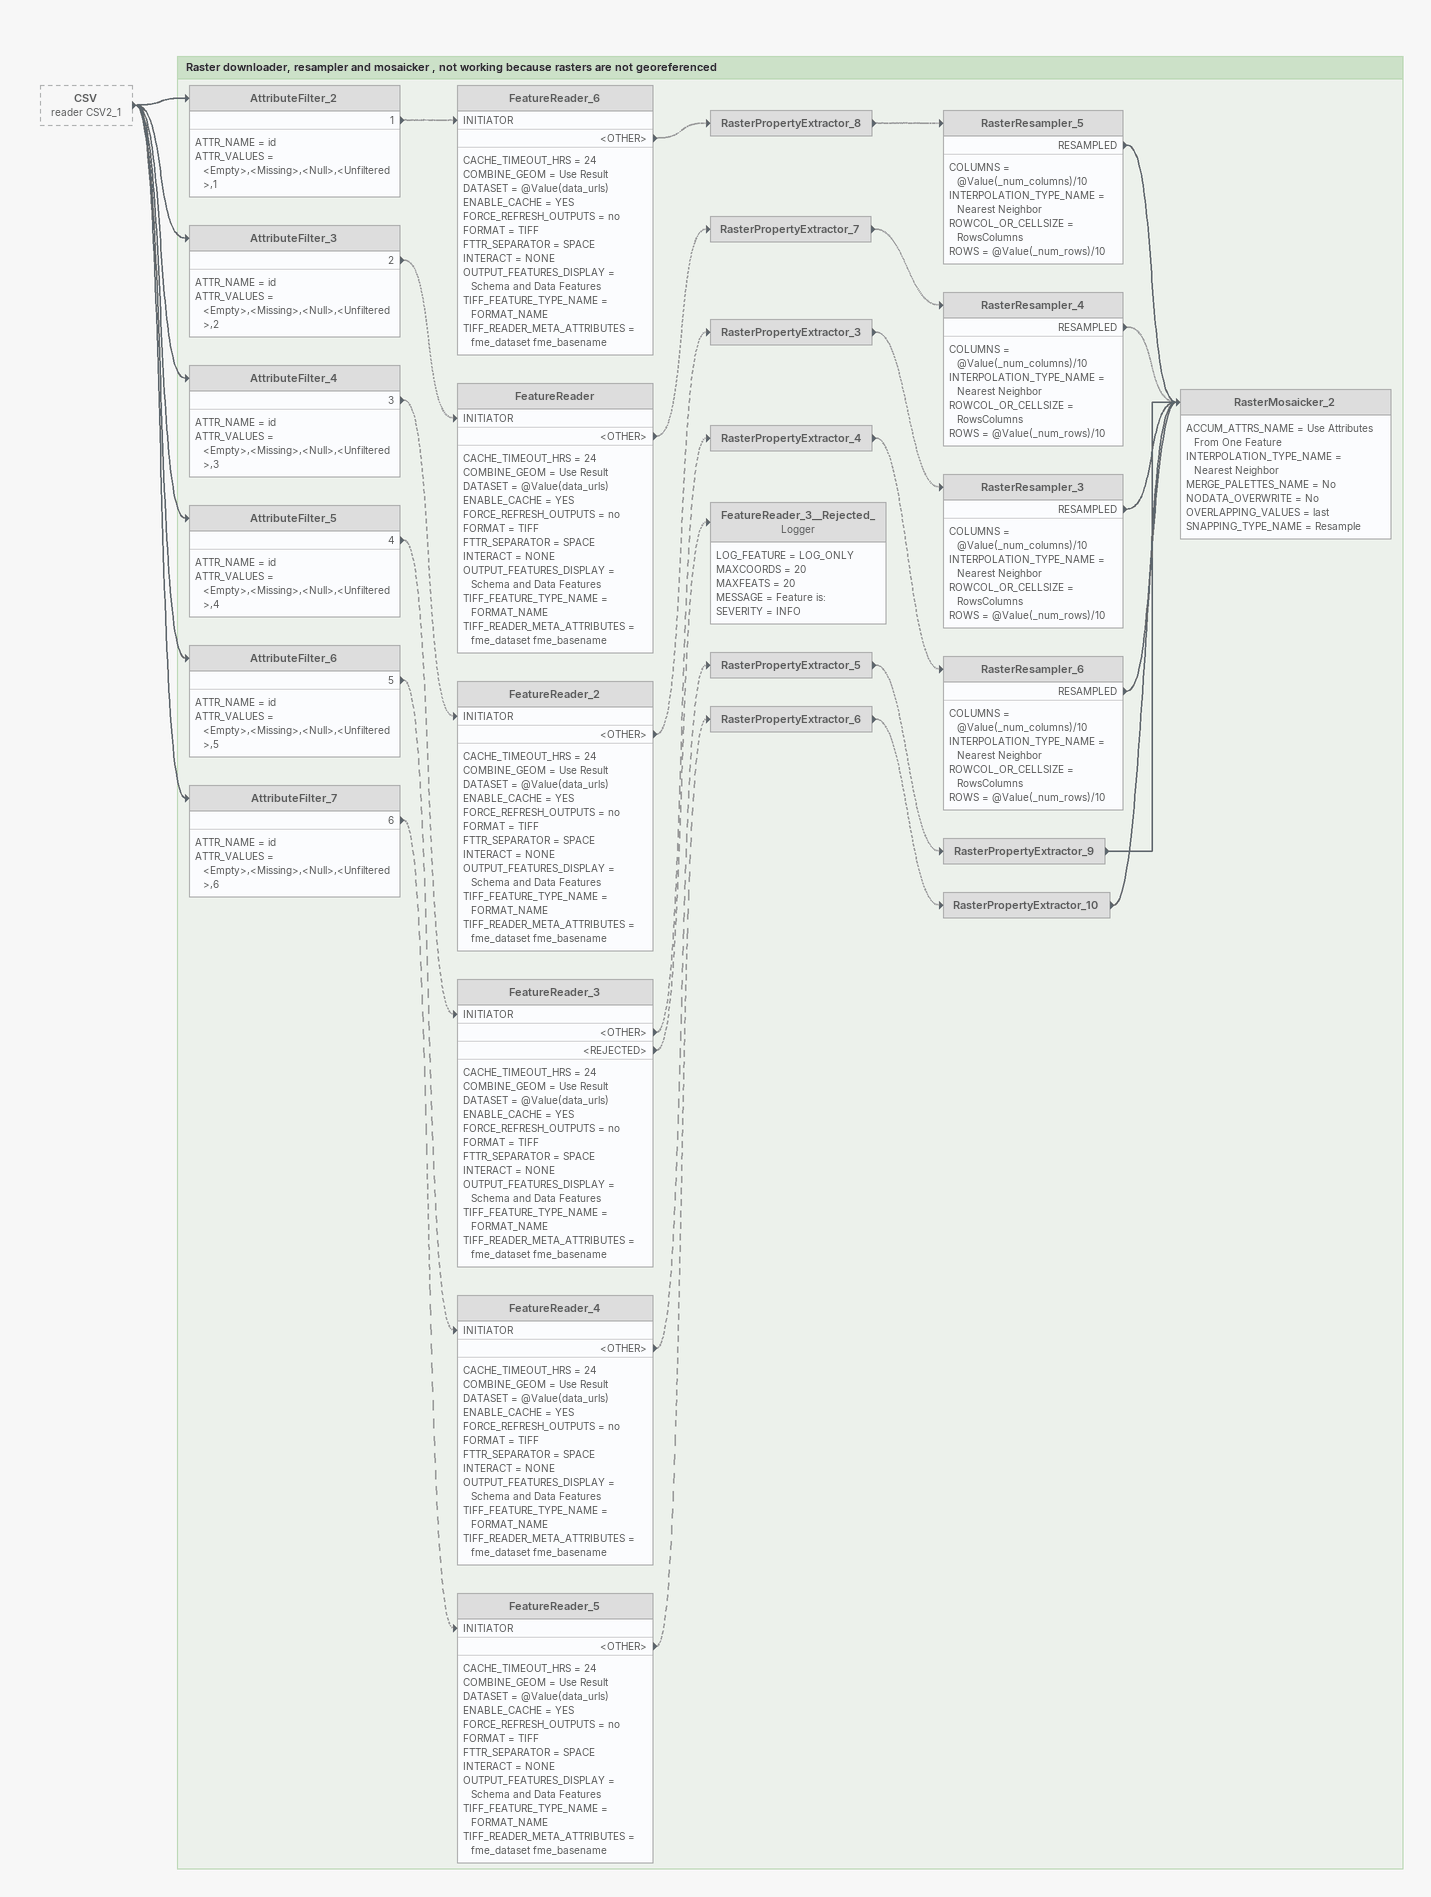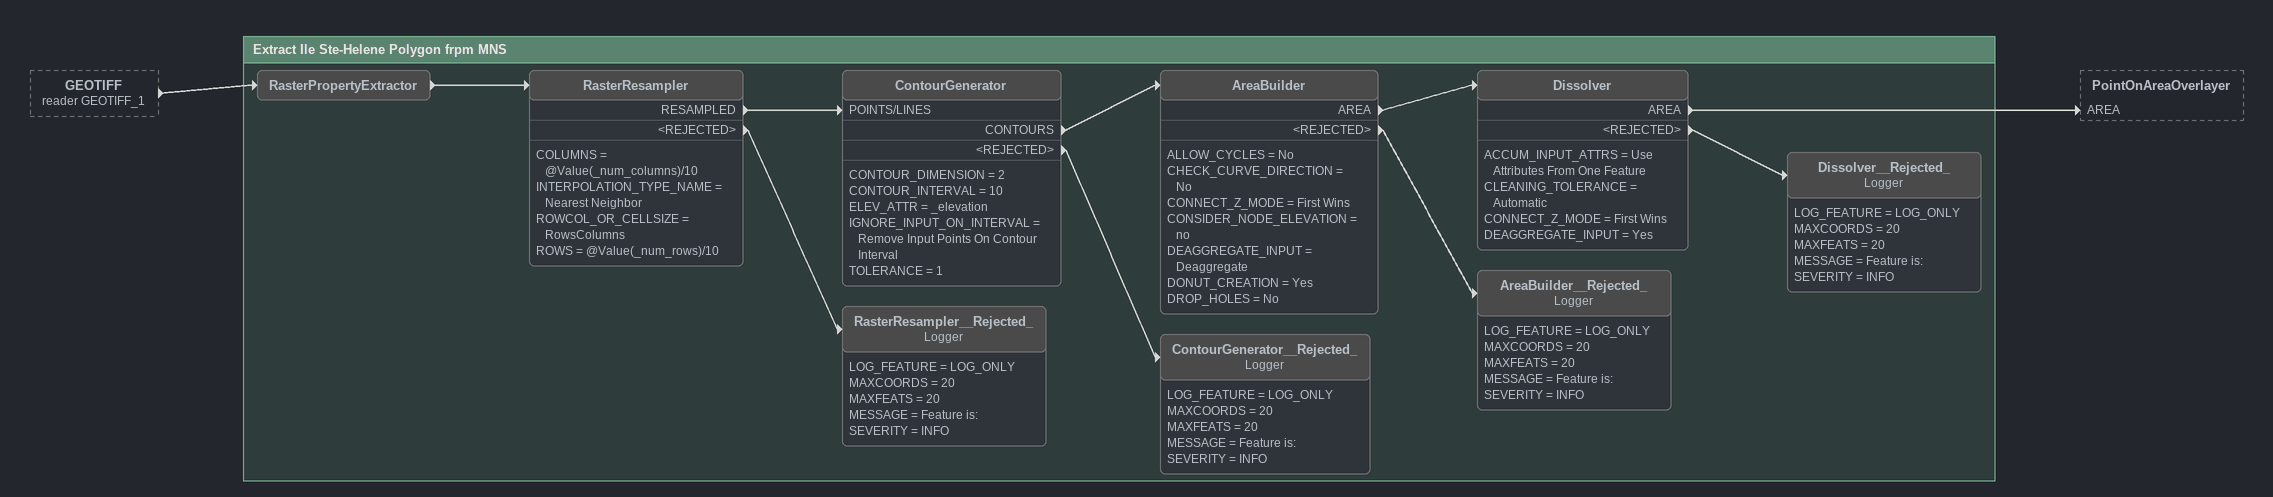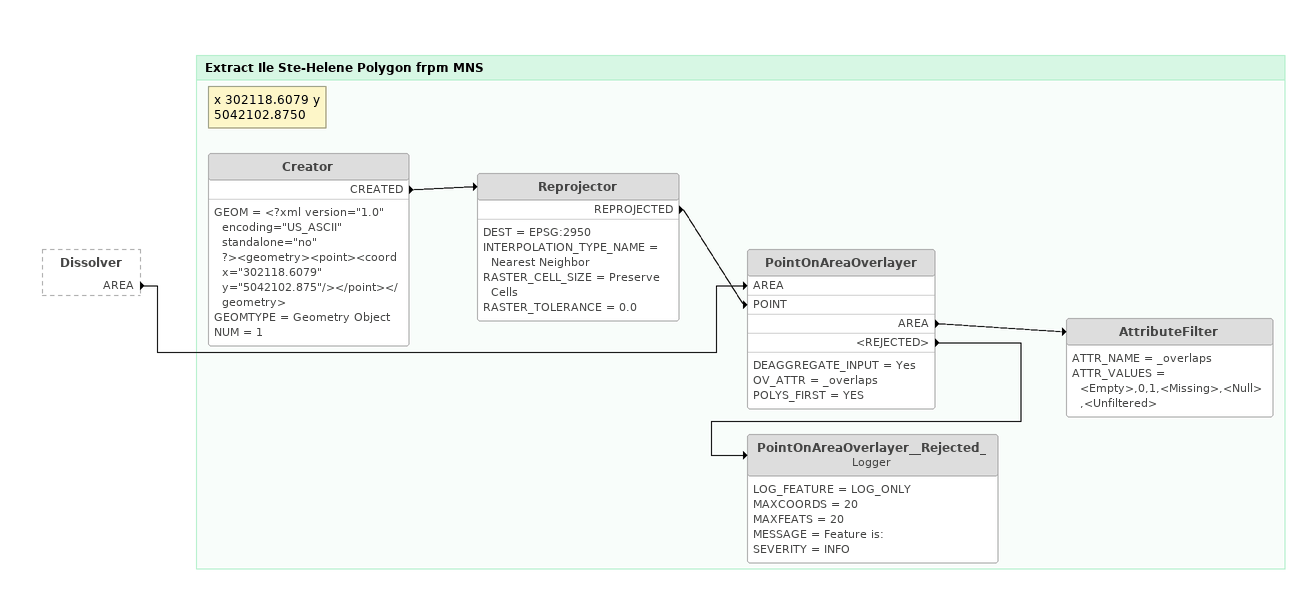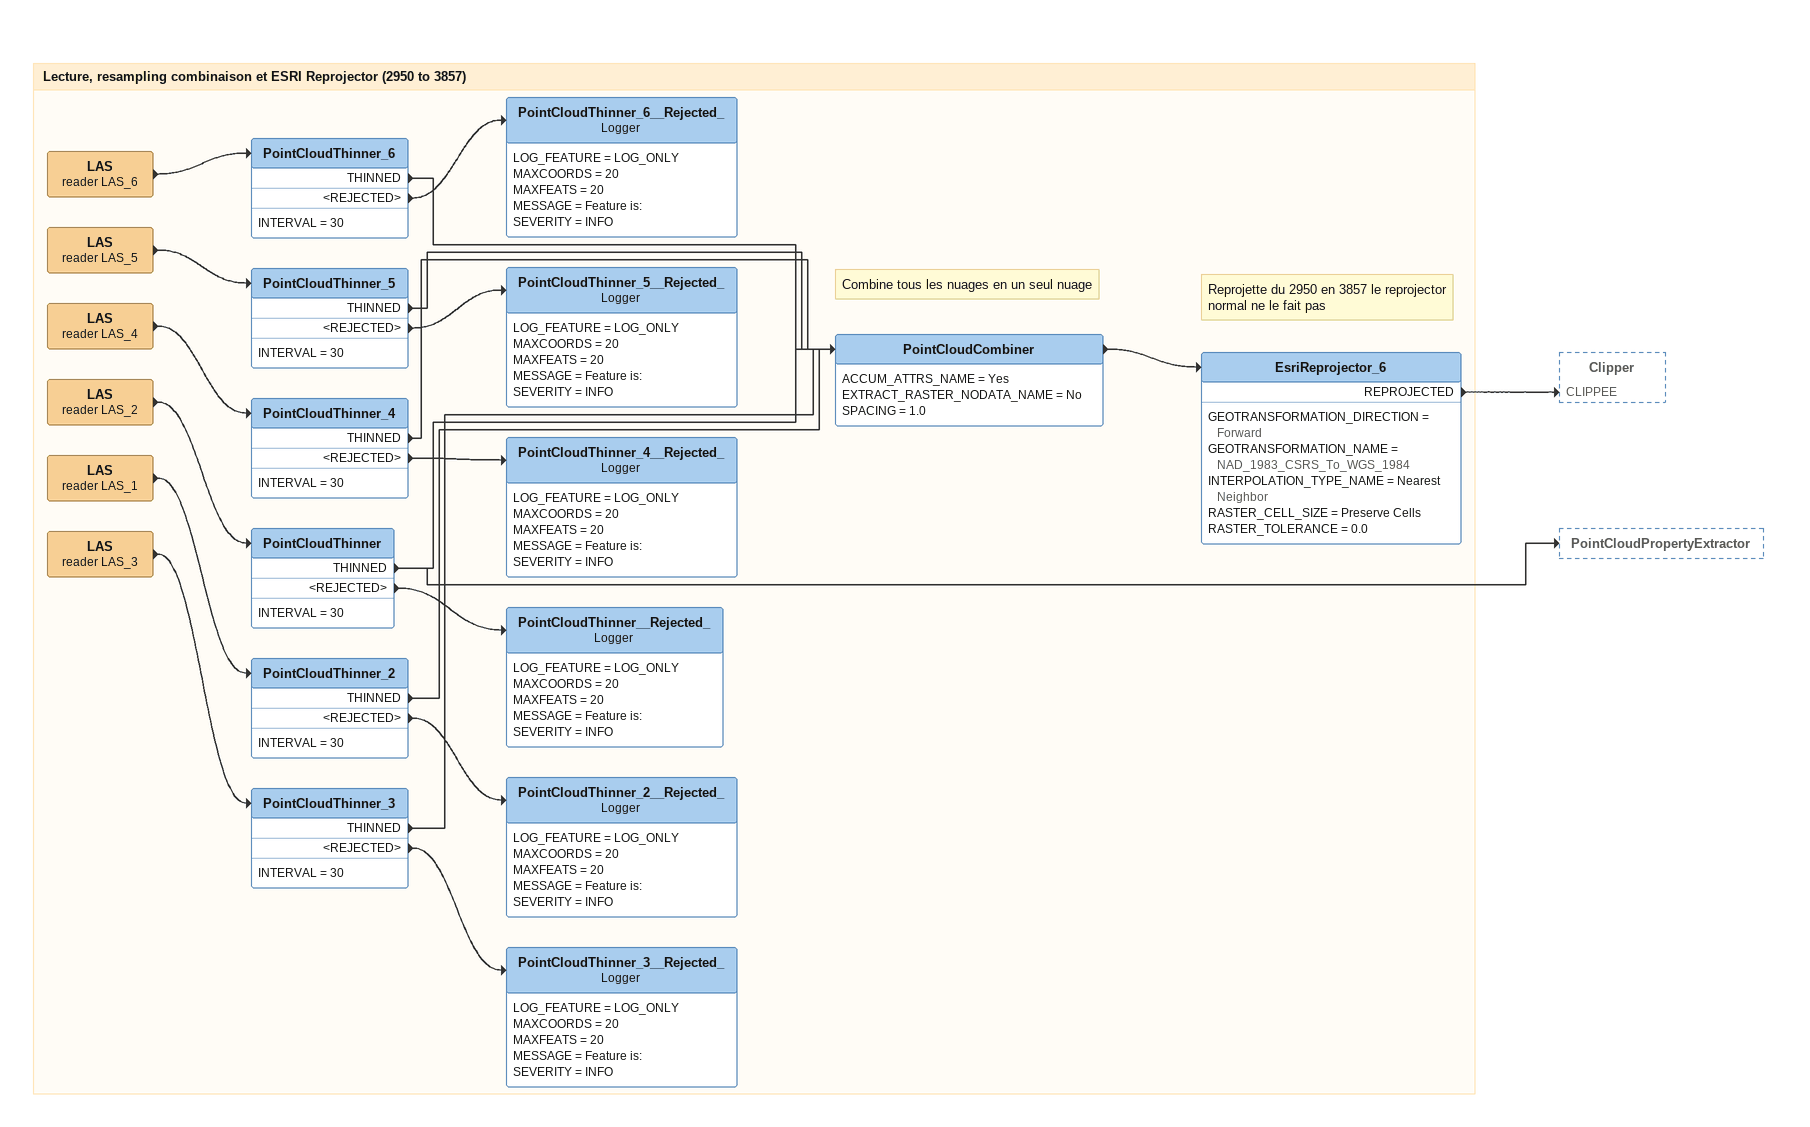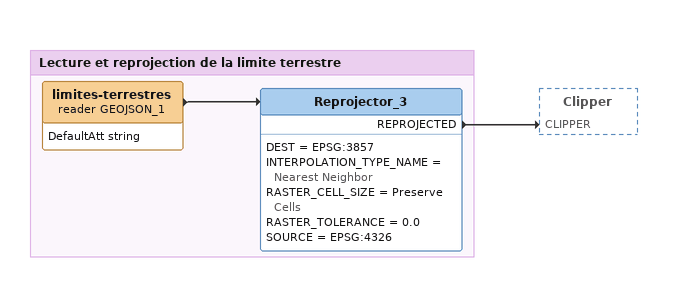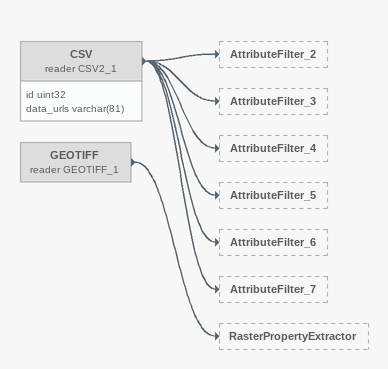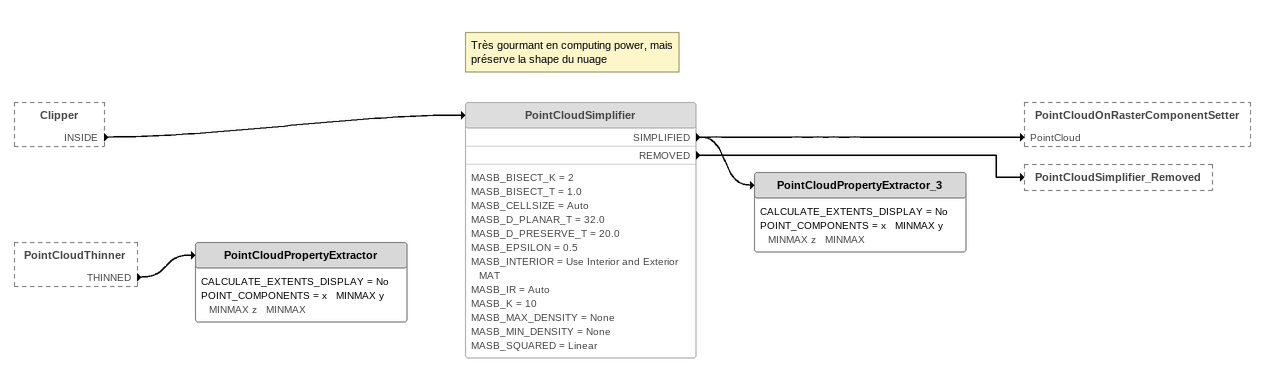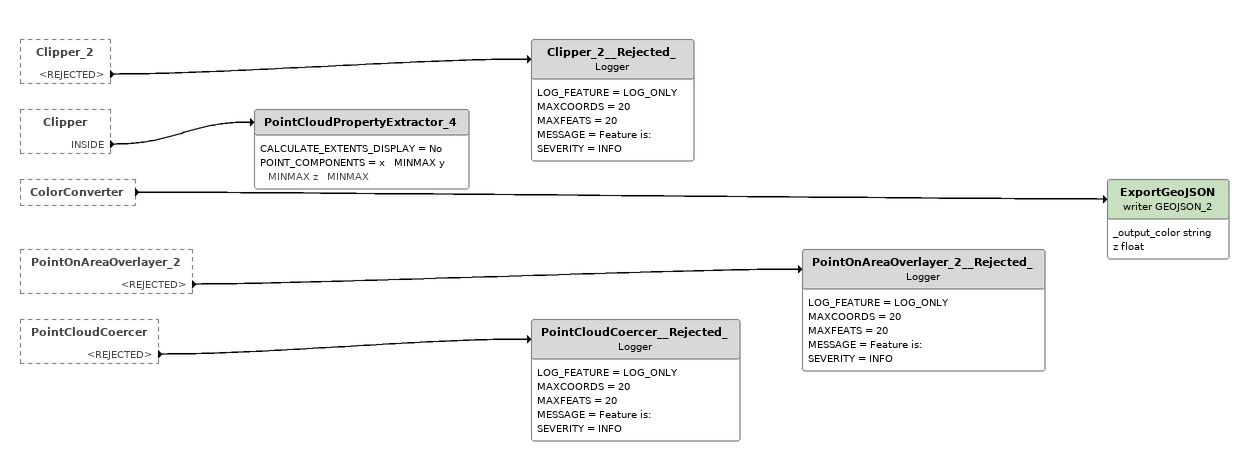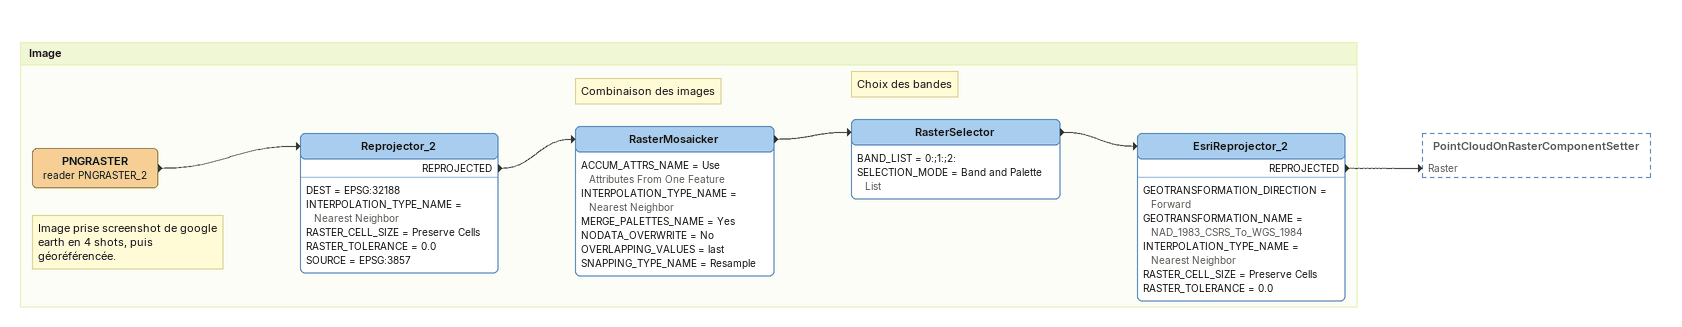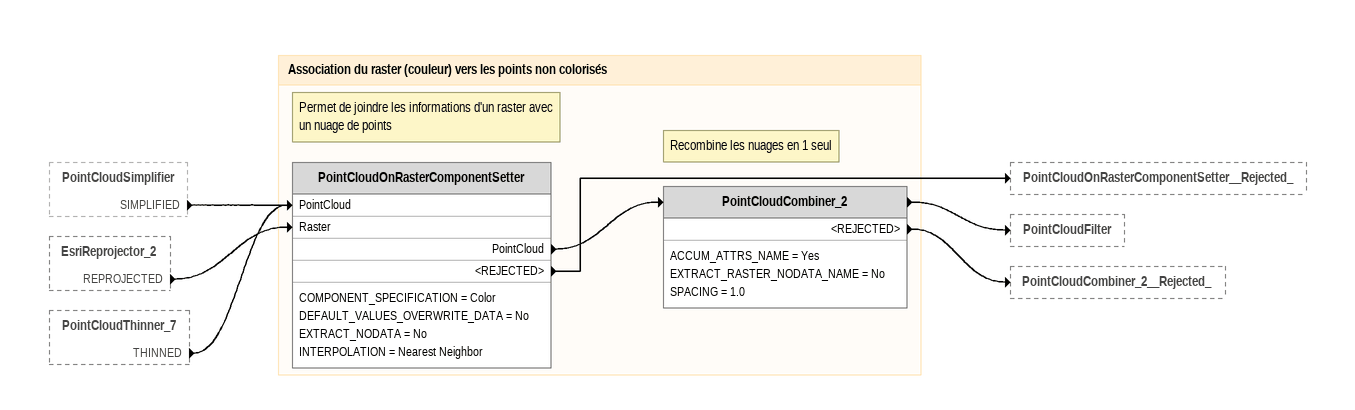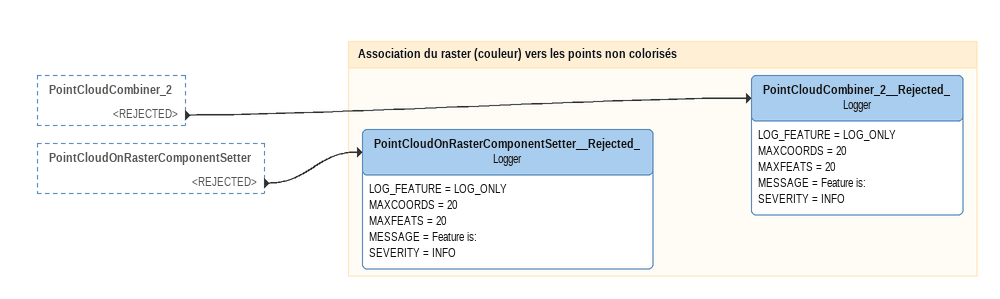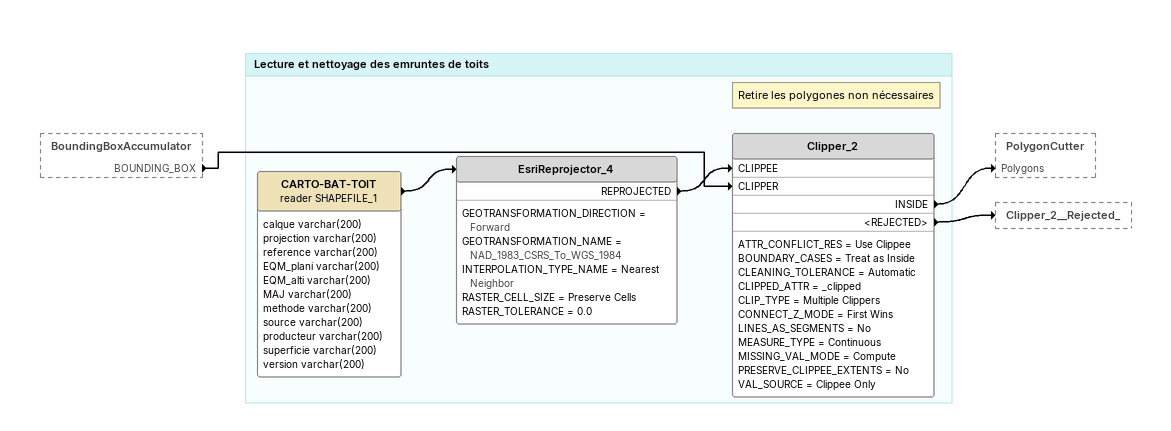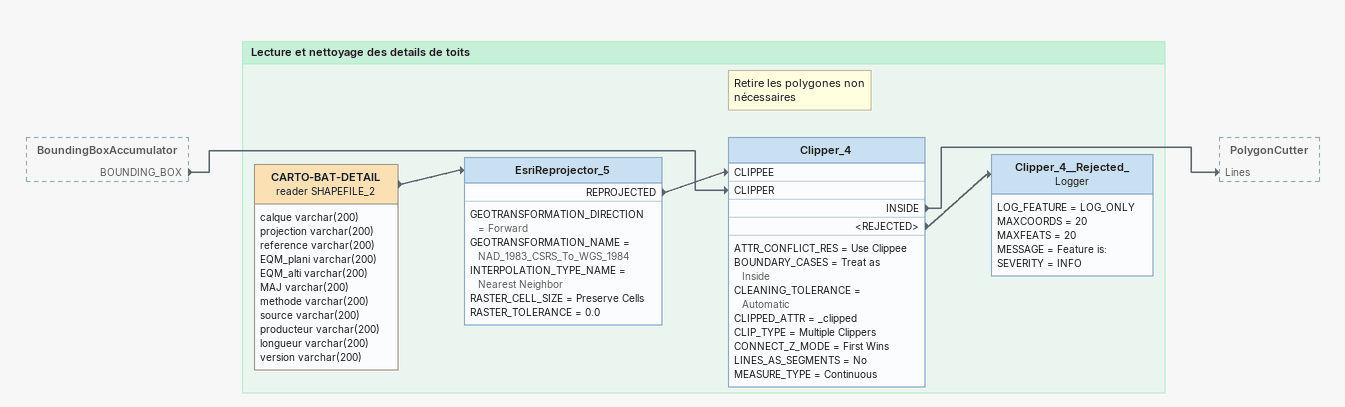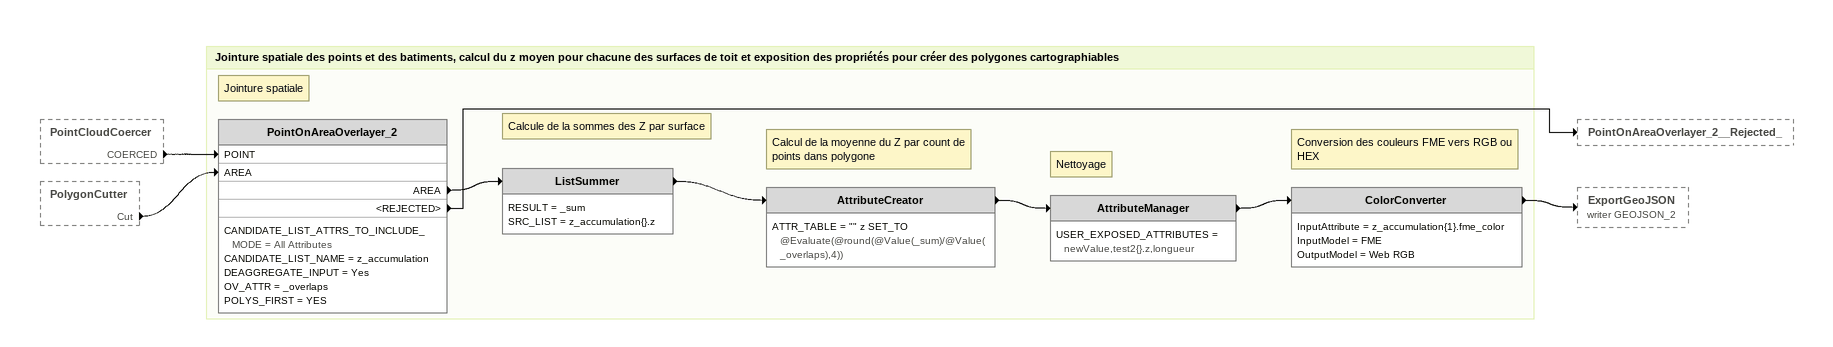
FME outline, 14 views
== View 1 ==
CSV (reader CSV2_1) [outside]
    -> AttributeFilter_2
    -> AttributeFilter_3
    -> AttributeFilter_4
    -> AttributeFilter_5
    -> AttributeFilter_6
    -> AttributeFilter_7

Bookmark: Raster downloader, resampler and mosaicker , not working because rasters are not georeferenced
AttributeFilter_2 [off]
    ATTR_NAME = id
    ATTR_VALUES = <Empty>,<Missing>,<Null>,<Unfiltered>,1
    1 -> FeatureReader_6 [INITIATOR] [off]
FeatureReader_6 [off]
    CACHE_TIMEOUT_HRS = 24
    COMBINE_GEOM = Use Result
    DATASET = @Value(data_urls)
    ENABLE_CACHE = YES
    FORCE_REFRESH_OUTPUTS = no
    FORMAT = TIFF
    FTTR_SEPARATOR = SPACE
    INTERACT = NONE
    OUTPUT_FEATURES_DISPLAY = Schema and Data Features
    TIFF_FEATURE_TYPE_NAME = FORMAT_NAME
    TIFF_READER_META_ATTRIBUTES = fme_dataset fme_basename
    <OTHER> -> RasterPropertyExtractor_8 [off]
RasterPropertyExtractor_8 [off]
    -> RasterResampler_5 [off]
RasterResampler_5 [off]
    COLUMNS = @Value(_num_columns)/10
    INTERPOLATION_TYPE_NAME = Nearest Neighbor
    ROWCOL_OR_CELLSIZE = RowsColumns
    ROWS = @Value(_num_rows)/10
    RESAMPLED -> RasterMosaicker_2
AttributeFilter_3 [off]
    ATTR_NAME = id
    ATTR_VALUES = <Empty>,<Missing>,<Null>,<Unfiltered>,2
    2 -> FeatureReader [INITIATOR] [off]
FeatureReader [off]
    CACHE_TIMEOUT_HRS = 24
    COMBINE_GEOM = Use Result
    DATASET = @Value(data_urls)
    ENABLE_CACHE = YES
    FORCE_REFRESH_OUTPUTS = no
    FORMAT = TIFF
    FTTR_SEPARATOR = SPACE
    INTERACT = NONE
    OUTPUT_FEATURES_DISPLAY = Schema and Data Features
    TIFF_FEATURE_TYPE_NAME = FORMAT_NAME
    TIFF_READER_META_ATTRIBUTES = fme_dataset fme_basename
    <OTHER> -> RasterPropertyExtractor_7 [off]
RasterPropertyExtractor_7 [off]
    -> RasterResampler_4 [off]
RasterResampler_4 [off]
    COLUMNS = @Value(_num_columns)/10
    INTERPOLATION_TYPE_NAME = Nearest Neighbor
    ROWCOL_OR_CELLSIZE = RowsColumns
    ROWS = @Value(_num_rows)/10
    RESAMPLED -> RasterMosaicker_2 [off]
AttributeFilter_4 [off]
    ATTR_NAME = id
    ATTR_VALUES = <Empty>,<Missing>,<Null>,<Unfiltered>,3
    3 -> FeatureReader_2 [INITIATOR] [off]
FeatureReader_2 [off]
    CACHE_TIMEOUT_HRS = 24
    COMBINE_GEOM = Use Result
    DATASET = @Value(data_urls)
    ENABLE_CACHE = YES
    FORCE_REFRESH_OUTPUTS = no
    FORMAT = TIFF
    FTTR_SEPARATOR = SPACE
    INTERACT = NONE
    OUTPUT_FEATURES_DISPLAY = Schema and Data Features
    TIFF_FEATURE_TYPE_NAME = FORMAT_NAME
    TIFF_READER_META_ATTRIBUTES = fme_dataset fme_basename
    <OTHER> -> RasterPropertyExtractor_3 [off]
RasterPropertyExtractor_3 [off]
    -> RasterResampler_3 [off]
RasterResampler_3 [off]
    COLUMNS = @Value(_num_columns)/10
    INTERPOLATION_TYPE_NAME = Nearest Neighbor
    ROWCOL_OR_CELLSIZE = RowsColumns
    ROWS = @Value(_num_rows)/10
    RESAMPLED -> RasterMosaicker_2
AttributeFilter_5 [off]
    ATTR_NAME = id
    ATTR_VALUES = <Empty>,<Missing>,<Null>,<Unfiltered>,4
    4 -> FeatureReader_3 [INITIATOR] [off]
FeatureReader_3 [off]
    CACHE_TIMEOUT_HRS = 24
    COMBINE_GEOM = Use Result
    DATASET = @Value(data_urls)
    ENABLE_CACHE = YES
    FORCE_REFRESH_OUTPUTS = no
    FORMAT = TIFF
    FTTR_SEPARATOR = SPACE
    INTERACT = NONE
    OUTPUT_FEATURES_DISPLAY = Schema and Data Features
    TIFF_FEATURE_TYPE_NAME = FORMAT_NAME
    TIFF_READER_META_ATTRIBUTES = fme_dataset fme_basename
    <OTHER> -> RasterPropertyExtractor_4 [off]
    <REJECTED> -> FeatureReader_3__Rejected_ [off]
RasterPropertyExtractor_4 [off]
    -> RasterResampler_6 [off]
RasterResampler_6 [off]
    COLUMNS = @Value(_num_columns)/10
    INTERPOLATION_TYPE_NAME = Nearest Neighbor
    ROWCOL_OR_CELLSIZE = RowsColumns
    ROWS = @Value(_num_rows)/10
    RESAMPLED -> RasterMosaicker_2
FeatureReader_3__Rejected_: Logger [off]
    LOG_FEATURE = LOG_ONLY
    MAXCOORDS = 20
    MAXFEATS = 20
    MESSAGE = Feature is:
    SEVERITY = INFO
AttributeFilter_6 [off]
    ATTR_NAME = id
    ATTR_VALUES = <Empty>,<Missing>,<Null>,<Unfiltered>,5
    5 -> FeatureReader_4 [INITIATOR] [off]
FeatureReader_4 [off]
    CACHE_TIMEOUT_HRS = 24
    COMBINE_GEOM = Use Result
    DATASET = @Value(data_urls)
    ENABLE_CACHE = YES
    FORCE_REFRESH_OUTPUTS = no
    FORMAT = TIFF
    FTTR_SEPARATOR = SPACE
    INTERACT = NONE
    OUTPUT_FEATURES_DISPLAY = Schema and Data Features
    TIFF_FEATURE_TYPE_NAME = FORMAT_NAME
    TIFF_READER_META_ATTRIBUTES = fme_dataset fme_basename
    <OTHER> -> RasterPropertyExtractor_5 [off]
RasterPropertyExtractor_5 [off]
    -> RasterPropertyExtractor_9 [off]
RasterPropertyExtractor_9 [off]
    -> RasterMosaicker_2
AttributeFilter_7 [off]
    ATTR_NAME = id
    ATTR_VALUES = <Empty>,<Missing>,<Null>,<Unfiltered>,6
    6 -> FeatureReader_5 [INITIATOR] [off]
FeatureReader_5 [off]
    CACHE_TIMEOUT_HRS = 24
    COMBINE_GEOM = Use Result
    DATASET = @Value(data_urls)
    ENABLE_CACHE = YES
    FORCE_REFRESH_OUTPUTS = no
    FORMAT = TIFF
    FTTR_SEPARATOR = SPACE
    INTERACT = NONE
    OUTPUT_FEATURES_DISPLAY = Schema and Data Features
    TIFF_FEATURE_TYPE_NAME = FORMAT_NAME
    TIFF_READER_META_ATTRIBUTES = fme_dataset fme_basename
    <OTHER> -> RasterPropertyExtractor_6 [off]
RasterPropertyExtractor_6 [off]
    -> RasterPropertyExtractor_10 [off]
RasterPropertyExtractor_10 [off]
    -> RasterMosaicker_2
RasterMosaicker_2 [off]
    ACCUM_ATTRS_NAME = Use Attributes From One Feature
    INTERPOLATION_TYPE_NAME = Nearest Neighbor
    MERGE_PALETTES_NAME = No
    NODATA_OVERWRITE = No
    OVERLAPPING_VALUES = last
    SNAPPING_TYPE_NAME = Resample

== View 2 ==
GEOTIFF (reader GEOTIFF_1) [outside]
    -> RasterPropertyExtractor

Bookmark: Extract Ile Ste-Helene Polygon frpm MNS
RasterPropertyExtractor [off]
    -> RasterResampler
RasterResampler [off]
    COLUMNS = @Value(_num_columns)/10
    INTERPOLATION_TYPE_NAME = Nearest Neighbor
    ROWCOL_OR_CELLSIZE = RowsColumns
    ROWS = @Value(_num_rows)/10
    RESAMPLED -> ContourGenerator [POINTS/LINES]
    <REJECTED> -> RasterResampler__Rejected_
ContourGenerator [off]
    CONTOUR_DIMENSION = 2
    CONTOUR_INTERVAL = 10
    ELEV_ATTR = _elevation
    IGNORE_INPUT_ON_INTERVAL = Remove Input Points On Contour Interval
    TOLERANCE = 1
    CONTOURS -> AreaBuilder
    <REJECTED> -> ContourGenerator__Rejected_
AreaBuilder [off]
    ALLOW_CYCLES = No
    CHECK_CURVE_DIRECTION = No
    CONNECT_Z_MODE = First Wins
    CONSIDER_NODE_ELEVATION = no
    DEAGGREGATE_INPUT = Deaggregate
    DONUT_CREATION = Yes
    DROP_HOLES = No
    AREA -> Dissolver
    <REJECTED> -> AreaBuilder__Rejected_
Dissolver [off]
    ACCUM_INPUT_ATTRS = Use Attributes From One Feature
    CLEANING_TOLERANCE = Automatic
    CONNECT_Z_MODE = First Wins
    DEAGGREGATE_INPUT = Yes
    AREA -> PointOnAreaOverlayer [AREA]
    <REJECTED> -> Dissolver__Rejected_
Dissolver__Rejected_: Logger [off]
    LOG_FEATURE = LOG_ONLY
    MAXCOORDS = 20
    MAXFEATS = 20
    MESSAGE = Feature is:
    SEVERITY = INFO
AreaBuilder__Rejected_: Logger [off]
    LOG_FEATURE = LOG_ONLY
    MAXCOORDS = 20
    MAXFEATS = 20
    MESSAGE = Feature is:
    SEVERITY = INFO
ContourGenerator__Rejected_: Logger [off]
    LOG_FEATURE = LOG_ONLY
    MAXCOORDS = 20
    MAXFEATS = 20
    MESSAGE = Feature is:
    SEVERITY = INFO
RasterResampler__Rejected_: Logger [off]
    LOG_FEATURE = LOG_ONLY
    MAXCOORDS = 20
    MAXFEATS = 20
    MESSAGE = Feature is:
    SEVERITY = INFO

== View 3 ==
Dissolver [outside]
    AREA -> PointOnAreaOverlayer [AREA]

Bookmark: Extract Ile Ste-Helene Polygon frpm MNS
Note: x 302118.6079 y 5042102.8750
Creator [off]
    GEOM = <?xml version="1.0" encoding="US_ASCII" standalone="no" ?><geometry><point><coord x="302118.6079" y="5042102.875"/></point></geometry>
    GEOMTYPE = Geometry Object
    NUM = 1
    CREATED -> Reprojector
Reprojector [off]
    DEST = EPSG:2950
    INTERPOLATION_TYPE_NAME = Nearest Neighbor
    RASTER_CELL_SIZE = Preserve Cells
    RASTER_TOLERANCE = 0.0
    REPROJECTED -> PointOnAreaOverlayer [POINT]
PointOnAreaOverlayer [off]
    DEAGGREGATE_INPUT = Yes
    OV_ATTR = _overlaps
    POLYS_FIRST = YES
    AREA -> AttributeFilter
    <REJECTED> -> PointOnAreaOverlayer__Rejected_
AttributeFilter [off]
    ATTR_NAME = _overlaps
    ATTR_VALUES = <Empty>,0,1,<Missing>,<Null>,<Unfiltered>
PointOnAreaOverlayer__Rejected_: Logger [off]
    LOG_FEATURE = LOG_ONLY
    MAXCOORDS = 20
    MAXFEATS = 20
    MESSAGE = Feature is:
    SEVERITY = INFO

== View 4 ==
Bookmark: Lecture, resampling combinaison et ESRI Reprojector (2950 to 3857)
LAS (reader LAS_6)
    -> PointCloudThinner_6
PointCloudThinner_6
    INTERVAL = 30
    THINNED -> PointCloudCombiner
    <REJECTED> -> PointCloudThinner_6__Rejected_
PointCloudThinner_6__Rejected_: Logger
    LOG_FEATURE = LOG_ONLY
    MAXCOORDS = 20
    MAXFEATS = 20
    MESSAGE = Feature is:
    SEVERITY = INFO
LAS (reader LAS_5)
    -> PointCloudThinner_5
PointCloudThinner_5
    INTERVAL = 30
    THINNED -> PointCloudCombiner
    <REJECTED> -> PointCloudThinner_5__Rejected_
PointCloudThinner_5__Rejected_: Logger
    LOG_FEATURE = LOG_ONLY
    MAXCOORDS = 20
    MAXFEATS = 20
    MESSAGE = Feature is:
    SEVERITY = INFO
LAS (reader LAS_4)
    -> PointCloudThinner_4
PointCloudThinner_4
    INTERVAL = 30
    THINNED -> PointCloudCombiner
    <REJECTED> -> PointCloudThinner_4__Rejected_
PointCloudThinner_4__Rejected_: Logger
    LOG_FEATURE = LOG_ONLY
    MAXCOORDS = 20
    MAXFEATS = 20
    MESSAGE = Feature is:
    SEVERITY = INFO
LAS (reader LAS_2)
    -> PointCloudThinner
PointCloudThinner
    INTERVAL = 30
    THINNED -> PointCloudPropertyExtractor
    THINNED -> PointCloudCombiner
    <REJECTED> -> PointCloudThinner__Rejected_
PointCloudThinner__Rejected_: Logger
    LOG_FEATURE = LOG_ONLY
    MAXCOORDS = 20
    MAXFEATS = 20
    MESSAGE = Feature is:
    SEVERITY = INFO
LAS (reader LAS_1)
    -> PointCloudThinner_2
PointCloudThinner_2
    INTERVAL = 30
    THINNED -> PointCloudCombiner
    <REJECTED> -> PointCloudThinner_2__Rejected_
PointCloudThinner_2__Rejected_: Logger
    LOG_FEATURE = LOG_ONLY
    MAXCOORDS = 20
    MAXFEATS = 20
    MESSAGE = Feature is:
    SEVERITY = INFO
LAS (reader LAS_3)
    -> PointCloudThinner_3
PointCloudThinner_3
    INTERVAL = 30
    THINNED -> PointCloudCombiner
    <REJECTED> -> PointCloudThinner_3__Rejected_
Note: Combine tous les nuages en un seul nuage
PointCloudCombiner
    ACCUM_ATTRS_NAME = Yes
    EXTRACT_RASTER_NODATA_NAME = No
    SPACING = 1.0
    -> EsriReprojector_6
Note: Reprojette du 2950 en 3857 le reprojector normal ne le fait pas
EsriReprojector_6
    GEOTRANSFORMATION_DIRECTION = Forward
    GEOTRANSFORMATION_NAME = NAD_1983_CSRS_To_WGS_1984
    INTERPOLATION_TYPE_NAME = Nearest Neighbor
    RASTER_CELL_SIZE = Preserve Cells
    RASTER_TOLERANCE = 0.0
    REPROJECTED -> Clipper [CLIPPEE]
PointCloudThinner_3__Rejected_: Logger
    LOG_FEATURE = LOG_ONLY
    MAXCOORDS = 20
    MAXFEATS = 20
    MESSAGE = Feature is:
    SEVERITY = INFO

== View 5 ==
Bookmark: Lecture et reprojection de la limite terrestre
limites-terrestres (reader GEOJSON_1)
    attributes: DefaultAtt string
    -> Reprojector_3
Reprojector_3
    DEST = EPSG:3857
    INTERPOLATION_TYPE_NAME = Nearest Neighbor
    RASTER_CELL_SIZE = Preserve Cells
    RASTER_TOLERANCE = 0.0
    SOURCE = EPSG:4326
    REPROJECTED -> Clipper [CLIPPER]

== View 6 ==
CSV (reader CSV2_1) [off]
    attributes: id uint32, data_urls varchar(81)
    -> AttributeFilter_2
    -> AttributeFilter_3
    -> AttributeFilter_4
    -> AttributeFilter_5
    -> AttributeFilter_6
    -> AttributeFilter_7
GEOTIFF (reader GEOTIFF_1) [off]
    -> RasterPropertyExtractor

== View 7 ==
Clipper [outside]
    INSIDE -> PointCloudSimplifier
PointCloudThinner [outside]
    THINNED -> PointCloudPropertyExtractor
PointCloudPropertyExtractor
    CALCULATE_EXTENTS_DISPLAY = No
    POINT_COMPONENTS = x   MINMAX y   MINMAX z   MINMAX
Note: Très gourmant en computing power, mais préserve la shape du nuage
PointCloudSimplifier [off]
    MASB_BISECT_K = 2
    MASB_BISECT_T = 1.0
    MASB_CELLSIZE = Auto
    MASB_D_PLANAR_T = 32.0
    MASB_D_PRESERVE_T = 20.0
    MASB_EPSILON = 0.5
    MASB_INTERIOR = Use Interior and Exterior MAT
    MASB_IR = Auto
    MASB_K = 10
    MASB_MAX_DENSITY = None
    MASB_MIN_DENSITY = None
    MASB_SQUARED = Linear
    SIMPLIFIED -> PointCloudOnRasterComponentSetter [PointCloud]
    SIMPLIFIED -> PointCloudPropertyExtractor_3
    REMOVED -> PointCloudSimplifier_Removed
PointCloudPropertyExtractor_3
    CALCULATE_EXTENTS_DISPLAY = No
    POINT_COMPONENTS = x   MINMAX y   MINMAX z   MINMAX

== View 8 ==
Clipper_2 [outside]
    <REJECTED> -> Clipper_2__Rejected_
Clipper [outside]
    INSIDE -> PointCloudPropertyExtractor_4
ColorConverter [outside]
    -> ExportGeoJSON (writer GEOJSON_2)
PointOnAreaOverlayer_2 [outside]
    <REJECTED> -> PointOnAreaOverlayer_2__Rejected_
PointCloudCoercer [outside]
    <REJECTED> -> PointCloudCoercer__Rejected_
PointCloudPropertyExtractor_4
    CALCULATE_EXTENTS_DISPLAY = No
    POINT_COMPONENTS = x   MINMAX y   MINMAX z   MINMAX
PointCloudCoercer__Rejected_: Logger
    LOG_FEATURE = LOG_ONLY
    MAXCOORDS = 20
    MAXFEATS = 20
    MESSAGE = Feature is:
    SEVERITY = INFO
Clipper_2__Rejected_: Logger
    LOG_FEATURE = LOG_ONLY
    MAXCOORDS = 20
    MAXFEATS = 20
    MESSAGE = Feature is:
    SEVERITY = INFO
ExportGeoJSON (writer GEOJSON_2)
    attributes: _output_color string, z float
PointOnAreaOverlayer_2__Rejected_: Logger
    LOG_FEATURE = LOG_ONLY
    MAXCOORDS = 20
    MAXFEATS = 20
    MESSAGE = Feature is:
    SEVERITY = INFO

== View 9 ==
Bookmark: Image
Note: Image prise screenshot de google earth en 4 shots, puis géoréférencée.
PNGRASTER (reader PNGRASTER_2)
    -> Reprojector_2
Reprojector_2
    DEST = EPSG:32188
    INTERPOLATION_TYPE_NAME = Nearest Neighbor
    RASTER_CELL_SIZE = Preserve Cells
    RASTER_TOLERANCE = 0.0
    SOURCE = EPSG:3857
    REPROJECTED -> RasterMosaicker
Note: Combinaison des images
RasterMosaicker
    ACCUM_ATTRS_NAME = Use Attributes From One Feature
    INTERPOLATION_TYPE_NAME = Nearest Neighbor
    MERGE_PALETTES_NAME = Yes
    NODATA_OVERWRITE = No
    OVERLAPPING_VALUES = last
    SNAPPING_TYPE_NAME = Resample
    -> RasterSelector
Note: Choix des bandes
RasterSelector
    BAND_LIST = 0:;1:;2:
    SELECTION_MODE = Band and Palette List
    -> EsriReprojector_2
EsriReprojector_2
    GEOTRANSFORMATION_DIRECTION = Forward
    GEOTRANSFORMATION_NAME = NAD_1983_CSRS_To_WGS_1984
    INTERPOLATION_TYPE_NAME = Nearest Neighbor
    RASTER_CELL_SIZE = Preserve Cells
    RASTER_TOLERANCE = 0.0
    REPROJECTED -> PointCloudOnRasterComponentSetter [Raster]

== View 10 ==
PointCloudSimplifier [outside]
    SIMPLIFIED -> PointCloudOnRasterComponentSetter [PointCloud]
EsriReprojector_2 [outside]
    REPROJECTED -> PointCloudOnRasterComponentSetter [Raster]
PointCloudThinner_7 [outside]
    THINNED -> PointCloudOnRasterComponentSetter [PointCloud]

Bookmark: Association du raster (couleur) vers les points non colorisés
Note: Permet de joindre les informations d'un raster avec un nuage de points
PointCloudOnRasterComponentSetter
    COMPONENT_SPECIFICATION = Color
    DEFAULT_VALUES_OVERWRITE_DATA = No
    EXTRACT_NODATA = No
    INTERPOLATION = Nearest Neighbor
    PointCloud -> PointCloudCombiner_2
    <REJECTED> -> PointCloudOnRasterComponentSetter__Rejected_
Note: Recombine les nuages en 1 seul
PointCloudCombiner_2
    ACCUM_ATTRS_NAME = Yes
    EXTRACT_RASTER_NODATA_NAME = No
    SPACING = 1.0
    -> PointCloudFilter
    <REJECTED> -> PointCloudCombiner_2__Rejected_

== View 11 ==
PointCloudCombiner_2 [outside]
    <REJECTED> -> PointCloudCombiner_2__Rejected_
PointCloudOnRasterComponentSetter [outside]
    <REJECTED> -> PointCloudOnRasterComponentSetter__Rejected_

Bookmark: Association du raster (couleur) vers les points non colorisés
PointCloudCombiner_2__Rejected_: Logger
    LOG_FEATURE = LOG_ONLY
    MAXCOORDS = 20
    MAXFEATS = 20
    MESSAGE = Feature is:
    SEVERITY = INFO
PointCloudOnRasterComponentSetter__Rejected_: Logger
    LOG_FEATURE = LOG_ONLY
    MAXCOORDS = 20
    MAXFEATS = 20
    MESSAGE = Feature is:
    SEVERITY = INFO

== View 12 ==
BoundingBoxAccumulator [outside]
    BOUNDING_BOX -> Clipper_2 [CLIPPER]

Bookmark: Lecture et nettoyage des emruntes de toits
CARTO-BAT-TOIT (reader SHAPEFILE_1)
    attributes: calque varchar(200), projection varchar(200), reference varchar(200), EQM_plani varchar(200), EQM_alti varchar(200), MAJ varchar(200), methode varchar(200), source varchar(200), producteur varchar(200), superficie varchar(200), version varchar(200)
    -> EsriReprojector_4
EsriReprojector_4
    GEOTRANSFORMATION_DIRECTION = Forward
    GEOTRANSFORMATION_NAME = NAD_1983_CSRS_To_WGS_1984
    INTERPOLATION_TYPE_NAME = Nearest Neighbor
    RASTER_CELL_SIZE = Preserve Cells
    RASTER_TOLERANCE = 0.0
    REPROJECTED -> Clipper_2 [CLIPPEE]
Note: Retire les polygones non nécessaires
Clipper_2
    ATTR_CONFLICT_RES = Use Clippee
    BOUNDARY_CASES = Treat as Inside
    CLEANING_TOLERANCE = Automatic
    CLIPPED_ATTR = _clipped
    CLIP_TYPE = Multiple Clippers
    CONNECT_Z_MODE = First Wins
    LINES_AS_SEGMENTS = No
    MEASURE_TYPE = Continuous
    MISSING_VAL_MODE = Compute
    PRESERVE_CLIPPEE_EXTENTS = No
    VAL_SOURCE = Clippee Only
    INSIDE -> PolygonCutter [Polygons]
    <REJECTED> -> Clipper_2__Rejected_

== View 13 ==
BoundingBoxAccumulator [outside]
    BOUNDING_BOX -> Clipper_4 [CLIPPER]

Bookmark: Lecture et nettoyage des details de toits
CARTO-BAT-DETAIL (reader SHAPEFILE_2)
    attributes: calque varchar(200), projection varchar(200), reference varchar(200), EQM_plani varchar(200), EQM_alti varchar(200), MAJ varchar(200), methode varchar(200), source varchar(200), producteur varchar(200), longueur varchar(200), version varchar(200)
    -> EsriReprojector_5
EsriReprojector_5
    GEOTRANSFORMATION_DIRECTION = Forward
    GEOTRANSFORMATION_NAME = NAD_1983_CSRS_To_WGS_1984
    INTERPOLATION_TYPE_NAME = Nearest Neighbor
    RASTER_CELL_SIZE = Preserve Cells
    RASTER_TOLERANCE = 0.0
    REPROJECTED -> Clipper_4 [CLIPPEE]
Note: Retire les polygones non nécessaires
Clipper_4
    ATTR_CONFLICT_RES = Use Clippee
    BOUNDARY_CASES = Treat as Inside
    CLEANING_TOLERANCE = Automatic
    CLIPPED_ATTR = _clipped
    CLIP_TYPE = Multiple Clippers
    CONNECT_Z_MODE = First Wins
    LINES_AS_SEGMENTS = No
    MEASURE_TYPE = Continuous
    INSIDE -> PolygonCutter [Lines]
    <REJECTED> -> Clipper_4__Rejected_
Clipper_4__Rejected_: Logger
    LOG_FEATURE = LOG_ONLY
    MAXCOORDS = 20
    MAXFEATS = 20
    MESSAGE = Feature is:
    SEVERITY = INFO

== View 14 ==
PointCloudCoercer [outside]
    COERCED -> PointOnAreaOverlayer_2 [POINT]
PolygonCutter [outside]
    Cut -> PointOnAreaOverlayer_2 [AREA]

Bookmark: Jointure spatiale des points et des batiments, calcul du z moyen pour chacune des surfaces de toit et exposition des propriétés pour créer des polygones cartographiables
Note: Jointure spatiale
PointOnAreaOverlayer_2
    CANDIDATE_LIST_ATTRS_TO_INCLUDE_MODE = All Attributes
    CANDIDATE_LIST_NAME = z_accumulation
    DEAGGREGATE_INPUT = Yes
    OV_ATTR = _overlaps
    POLYS_FIRST = YES
    AREA -> ListSummer
    <REJECTED> -> PointOnAreaOverlayer_2__Rejected_
Note: Calcule de la sommes des Z par surface
ListSummer
    RESULT = _sum
    SRC_LIST = z_accumulation{}.z
    -> AttributeCreator
Note: Calcul de la moyenne du Z par count de points dans polygone
AttributeCreator
    ATTR_TABLE = "" z SET_TO @Evaluate(@round(@Value(_sum)/@Value(_overlaps),4))
    -> AttributeManager
Note: Nettoyage
AttributeManager
    USER_EXPOSED_ATTRIBUTES = newValue,test2{}.z,longueur
    -> ColorConverter
Note: Conversion des couleurs FME vers RGB ou HEX
ColorConverter
    InputAttribute = z_accumulation{1}.fme_color
    InputModel = FME
    OutputModel = Web RGB
    -> ExportGeoJSON (writer GEOJSON_2)
